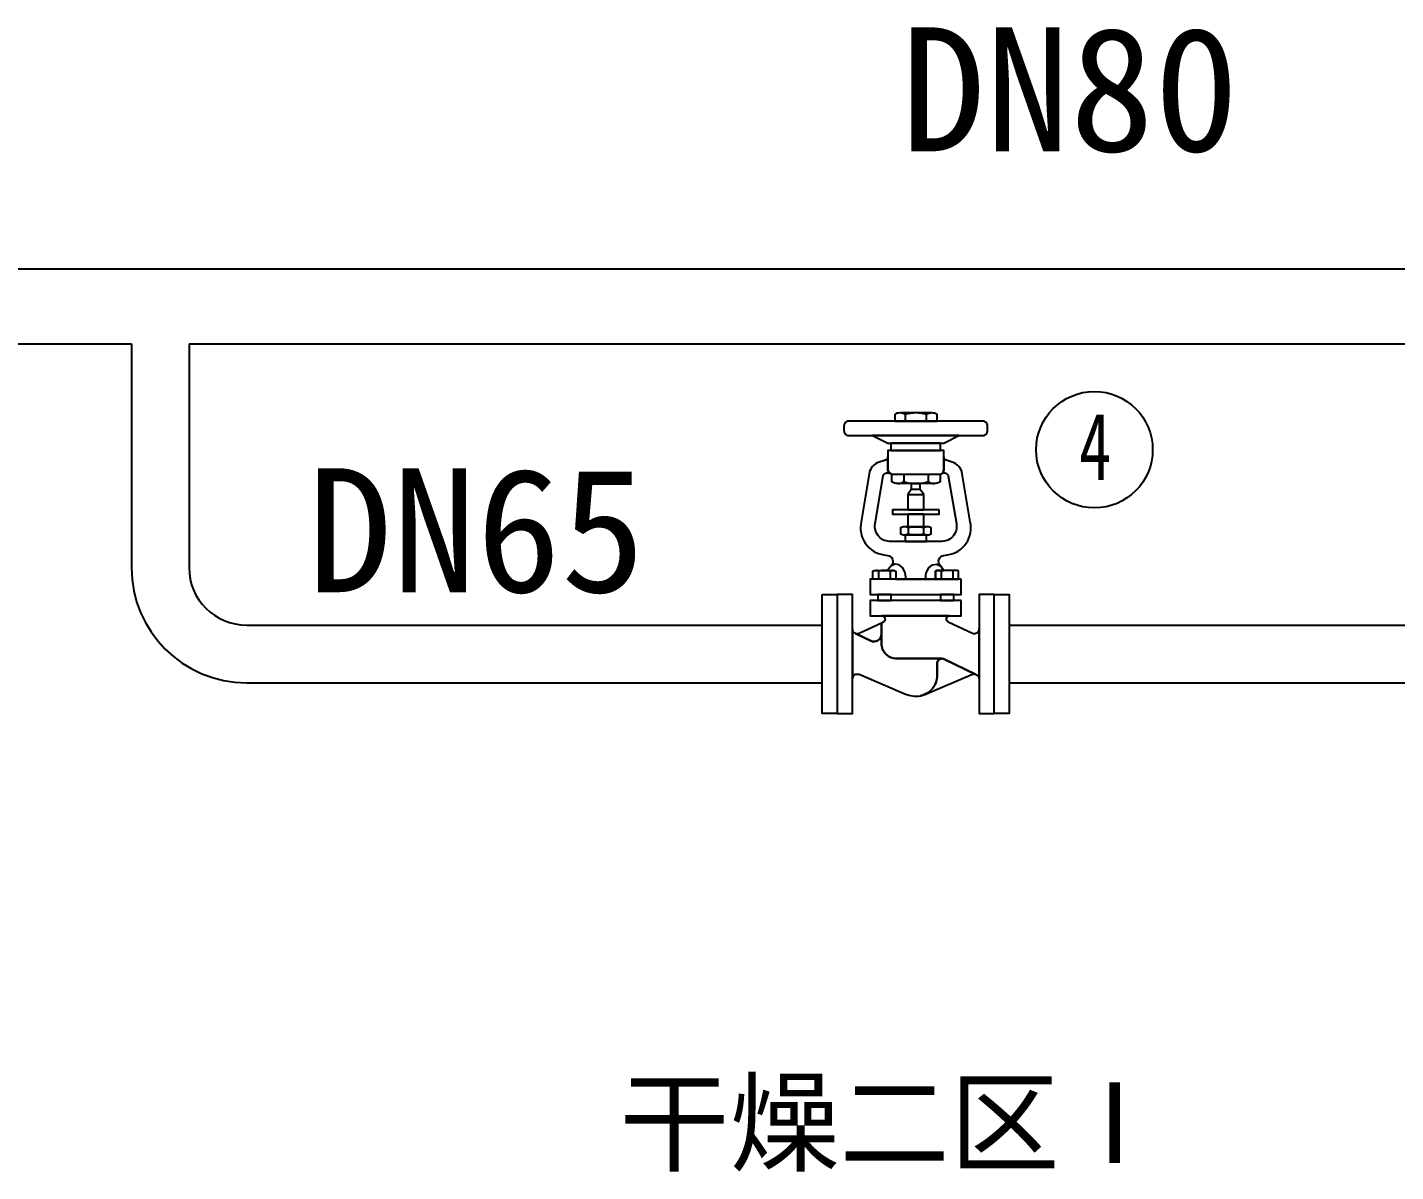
# Model space of a CAD drawing. Extents: x -681219 to -550379, y -242630 to -158199.
# Drawn here: x -598288 to -596139, y -167202 to -165403 of the extents above; entities that cross this region are included whole.
import ezdxf
from ezdxf.enums import TextEntityAlignment as Align

# ---------------------------------------------------------------- set-up
doc = ezdxf.new("R2010")
doc.units = 0
doc.header["$LTSCALE"] = 1000
doc.linetypes.add('K', pattern=[2.5, 1.25, -0.25, 0.25, -0.25, 0.25, -0.25])
doc.layers.get('0').update_dxf_attribs({"linetype": 'CONTINUOUS'})
for name, color, linetype in [('01', 7, 'CONTINUOUS'), ('07', 6, 'K'), ('11', 3, 'CONTINUOUS'), ('15', 7, 'CONTINUOUS')]:
    doc.layers.add(name, color=color, linetype=linetype)

# ---------------------------------------------------------------- blocks, each defined once
blk = doc.blocks.new('BSA1L')
at = {"color": 4}
for p, q in [((54.215379, 185.599538), (54.215358, 190.866514)), ((71.09388, 185.599538), (71.09388, 190.866514)), ((53.026763, 143.408363), (53.02674, 137.399566)), ((72.282498, 143.408363), (72.282498, 137.399566)), ((66.099799, 131.20133), (58.900201, 131.20133)), ((56.074416, 127.074309), (68.925583, 127.074309)), ((56.551251, 100.49373), (56.551234, 95.87403)), ((68.758004, 100.49373), (68.758004, 95.87403)), ((32.92306, 65.872712), (32.92306, 59.762096)), ((42.120523, 65.872712), (42.120536, 59.762096)), ((82.879476, 65.872712), (82.879463, 59.762096)), ((92.07694, 65.872712), (92.07694, 59.762096))]:
    blk.add_line(p, q, dxfattribs=at)
for points in [[(119.73171, 181.785914, 0.414214), (115.933099, 185.584525), (9.066901, 185.584525, 0.414214), (5.26829, 181.785914), (5.26829, 178.042425, 0.414214), (9.066901, 174.243814), (62.5, 174.243814), (115.933099, 174.243814, 0.414214), (119.73171, 178.042425)], [(45.745776, 185.569513), (79.563462, 185.599538), (79.563462, 190.911126, 0.151687), (75.321745, 192.203806), (62.654619, 192.203806), (49.987493, 192.203806, 0.151687), (45.745776, 190.911126)], [(105.928125, 105.421149), (99.542192, 143.747083, 0.310322), (91.567632, 152.873054), (86.654278, 154.431481, -0.252716), (84.795625, 157.06318), (84.795625, 146.732148, -0.236339), (83.463376, 144.071071, -0.476894), (88.41312, 142.018735), (94.885762, 104.042078, -0.48938), (81.964371, 89.685191), (62.5, 89.685191), (43.035628, 89.685191, -0.48938), (30.114237, 104.042078), (36.58688, 142.018735, -0.476894), (41.536623, 144.071071), (42.896316, 143.580445, -0.323196), (40.204374, 147.521136), (40.204374, 157.06318, -0.252716), (38.345721, 154.431481), (33.432367, 152.873054, 0.310322), (25.457808, 143.747083), (19.071875, 105.421149, 0.440151), (37.124647, 79.035245), (39.997969, 78.598758, -0.614929), (42.823737, 70.241395), (42.582242, 70.034806), (40.105041, 66.601431), (44.424393, 66.601431, -0.151687), (46.735798, 65.897021), (46.735798, 59.737786), (62.5, 59.737786), (78.264201, 59.737786), (78.264201, 65.897021, -0.151687), (80.575606, 66.601431), (84.894959, 66.601431), (82.417757, 70.034806), (82.176262, 70.241395, -0.614929), (85.00203, 78.598758), (87.875353, 79.035245, 0.440151)], [(84.795625, 157.06318, -0.059994), (84.795625, 157.873976), (84.795625, 162.289753), (40.204374, 162.289753), (40.204374, 157.873976, -0.059994), (40.204374, 157.06318), (40.204374, 147.521136, 0.368201), (43.528159, 143.408363), (81.471841, 143.408363, 0.414214), (84.795625, 146.732148)], [(43.364269, 143.442617), (81.944969, 143.408363), (81.944969, 137.348671, -0.151687), (77.105831, 135.873925), (62.654619, 135.873925), (48.203407, 135.873925, -0.151687), (43.364269, 137.348671)], [(62.654619, 101.460877), (53.493586, 101.460877, 0.151687), (50.425919, 100.525993), (50.425919, 95.841766, 0.151687), (53.493586, 94.906883), (62.654619, 94.906883), (71.815652, 94.906883, 0.151687), (74.883319, 95.841766), (74.883319, 100.525993, 0.151687), (71.815652, 101.460877)], [(46.735798, 59.737786), (28.307798, 59.737786), (28.307798, 65.897021, -0.151687), (30.619203, 66.601431), (37.521798, 66.601431), (44.424393, 66.601431, -0.151687), (46.735798, 65.897021)], [(78.264201, 59.737786), (96.692201, 59.737786), (96.692201, 65.897021, 0.151687), (94.380796, 66.601431), (87.478201, 66.601431), (80.575606, 66.601431, 0.151687), (78.264201, 65.897021)], [(35.219606, 24.671562), (17.39309, 16.222521, -0.188965), (14.474356, 16.274468), (26.614703, 10.423555, 0.552777), (35.219606, 15.828597)], [(113.000004, 19.972092, -0.522686), (107.606909, 16.222521), (88.390312, 25.330404, -0.756375), (89.461035, 30.377576), (35.538964, 30.377576, -0.756374), (36.60969, 25.330405), (35.219606, 24.671562), (35.219606, 8.304717, 0.414214), (47.219606, -3.695283), (83.507591, -3.695283, -0.114393), (85.267565, -4.103279), (110.50267, -16.265073, -0.305418), (113.000004, -19.972092), (113.000004, 0)], [(79.507591, -7.695283, -0.414214), (83.507591, -3.695283), (47.219606, -3.695283, -0.414214), (35.219606, 8.304717), (35.219606, 15.828597, -0.552777), (26.614703, 10.423555), (14.474356, 16.274468, -0.303723), (11.999995, 19.972092), (11.999995, 0), (11.999995, -19.972092, -0.522686), (17.39309, -16.222521), (53.934214, -31.732036, 0.158217), (66.18024, -33.317683, 0.23204), (77.871512, -24.265637, 0.137413), (79.507591, -15.822343)], [(85.220748, -4.080716, 0.550659), (79.507591, -7.695283), (79.507591, -15.822343, -0.137413), (77.871512, -24.265637, -0.23204), (66.18024, -33.317683, 0.064472), (71.065785, -31.732036), (107.606909, -16.222521, -0.187358), (110.50267, -16.265073)]]:
    blk.add_lwpolyline(points, format="xyb", close=True, dxfattribs=at)
for points in [[(96.912516, 174.243814), (62.5, 174.243814), (28.087483, 174.243814), (40.204374, 168.178291), (84.795625, 168.178291)], [(82.297331, 168.178291), (42.702669, 168.178291), (42.702669, 162.289753), (62.5, 162.289753), (82.297331, 162.289753)], [(68.925583, 127.074309), (66.099799, 131.20133), (66.099799, 135.873925), (58.900201, 135.873925), (58.900201, 131.20133), (56.074416, 127.074309), (56.074416, 114.852858), (62.5, 114.852858), (68.925583, 114.852858)], [(81.056809, 114.852858), (62.5, 114.852858), (56.074416, 114.852858), (43.94319, 114.852858), (43.94319, 111.343443), (62.5, 111.343443), (69.325381, 111.343443), (81.056809, 111.343443)], [(68.925583, 111.343443), (56.074416, 111.343443), (56.074416, 101.460877), (68.925583, 101.460877)], [(71.146781, 94.906883), (54.162457, 94.906883), (54.162457, 89.685191), (62.5, 89.685191), (71.146781, 89.685191)], [(98.734061, 59.737786), (62.5, 59.737786), (26.265939, 59.737786), (26.265939, 47.364933), (98.734061, 47.364933)], [(11.999995, 0), (11.999995, 19.972092), (11.999995, 47.5), (0, 47.5), (0, 0), (0, -47.5), (11.999995, -47.5)], [(42.828178, 47.364933), (32.21537, 47.364933), (32.21537, 42.750429), (42.828178, 42.750429)], [(92.784629, 47.364933), (82.171822, 47.364933), (82.171822, 42.750429), (92.784629, 42.750429)], [(125, 47.5), (113.000004, 47.5), (113.000004, 0), (113.000004, -47.5), (125, -47.5), (125, 0)], [(98.734061, 42.750429), (62.5, 42.750429), (26.265939, 42.750429), (26.265939, 30.377576), (98.734061, 30.377576)]]:
    blk.add_lwpolyline(points, close=True, dxfattribs=at)
at = {"color": 4, "flags": 128}
blk.add_lwpolyline([(54.828787, 59.737786), (54.118687, 64.656958), (52.113078, 68.712348), (49.164135, 71.19185), (45.789677, 71.660075), (42.582242, 70.034806), (40.105041, 66.601431)], dxfattribs=at)
at = {"color": 4, "extrusion": (0, 0, -1), "flags": 128}
blk.add_lwpolyline([(-70.171213, 59.737786), (-70.881312, 64.656958), (-72.886921, 68.712348), (-75.835865, 71.19185), (-79.210322, 71.660075), (-82.417757, 70.034806), (-84.894959, 66.601431)], dxfattribs=at)
at = {"color": 4}
for centre, radius, start, end in [((49.948113, 184.727434), 7.476476, 55.197024, 89.698211), ((62.654619, 164.906291), 27.297515, 90, 108.008529), ((62.654619, 164.906291), 27.297515, 71.991471, 90), ((75.361125, 184.727434), 7.476476, 90.301789, 124.802976), ((48.15848, 144.403298), 8.529491, 270.301789, 304.802976), ((62.654619, 167.016127), 31.142202, 251.991471, 270), ((62.654619, 167.016127), 31.142202, 270, 288.008529), ((77.150758, 144.403298), 8.529491, 235.197024, 269.698211), ((53.465105, 96.053865), 5.407086, 55.197024, 89.698211), ((62.654619, 81.718951), 19.741925, 90, 108.008529), ((62.654619, 81.718951), 19.741925, 71.991471, 90), ((71.844133, 96.053865), 5.407086, 90.301789, 124.802976), ((53.465105, 100.313894), 5.407086, 270.301789, 304.802976), ((62.654619, 114.648808), 19.741925, 251.991471, 270), ((62.654619, 114.648808), 19.741925, 270, 288.008529), ((71.844133, 100.313894), 5.407086, 235.197024, 269.698211), ((30.597744, 62.527392), 4.074096, 55.197024, 89.698211), ((37.521798, 51.726416), 14.875015, 90, 108.008529), ((37.521798, 51.726416), 14.875015, 71.991471, 90), ((44.445852, 62.527392), 4.074096, 90.301789, 124.802976), ((80.554147, 62.527392), 4.074096, 55.197024, 89.698211), ((87.478201, 51.726416), 14.875015, 90, 108.008529), ((94.402255, 62.527392), 4.074096, 90.301789, 124.802976)]:
    blk.add_arc(centre, radius, start, end, dxfattribs=at)

msp = doc.modelspace()

# ---------------------------------------------------------------- linework, layer by layer
at = {"color": 4}
for points in [[(-597039.4495, -166294.5773), (-597015.7927, -166294.5773), (-597015.7927, -166481.8604), (-597039.4495, -166481.8604)], [(-596769.3676, -166294.5773), (-596745.7108, -166294.5773), (-596745.7108, -166481.8604), (-596769.3676, -166481.8604)]]:
    msp.add_lwpolyline(points, close=True, dxfattribs=at)
at = {"layer": '01', "ltscale": 1.25}
for p, q in [((-598983.2685, -165782.8932), (-594978.8964, -165782.8932)), ((-598892.7542, -165900.5315), (-598124.8254, -165900.5315)), ((-598124.8254, -165900.5315), (-598124.8254, -166252.4474)), ((-598034.3111, -165900.5315), (-594978.8964, -165900.5315)), ((-598034.311, -165900.5315), (-598034.3111, -166252.4474)), ((-597943.7968, -166342.9617), (-597039.4495, -166342.9617)), ((-596745.7108, -166342.9617), (-594998.4925, -166342.9617)), ((-597943.7968, -166433.476), (-597039.4495, -166433.476)), ((-596745.7108, -166433.476), (-595197.0184, -166433.476))]:
    msp.add_line(p, q, dxfattribs=at)
for radius in [181.0286, 90.5143]:
    msp.add_arc((-597943.7968, -166252.4474), radius, 180, 270, dxfattribs=at)
at = {"layer": '11', "color": 3, "linetype": 'Continuous', "ltscale": 1.25}
msp.add_circle((-596611.8911, -166067.1245), 91.5267, dxfattribs=at)

# ---------------------------------------------------------------- block references
at = {"color": 4, "xscale": 1.97140114286033, "yscale": 1.97140114286033, "zscale": 1.97140114286033}
msp.add_blockref('BSA1L', (-597015.7927, -166388.2188), dxfattribs=at)

# ---------------------------------------------------------------- texts
at = {"color": 0}
for s, p in [('DN80', (-596915.8048, -165403.1737)), ('DN65', (-597847.9731, -166096.2291))]:
    msp.add_text(s, height=194.93701, dxfattribs=at).set_placement(p, align=Align.TOP_LEFT)
at = {"layer": '07', "color": 6, "linetype": 'K', "ltscale": 1.25, "insert": (-597357.9735, -167061.5241), "char_height": 126.72, "width": 863.818689, "attachment_point": 1}
msp.add_mtext('{\\fSimHei|b0|i0|c134|p2;\\C256;干燥二区Ⅰ}', dxfattribs=at)
at = {"layer": '15', "color": 3, "ltscale": 1.25, "width": 0.707}
msp.add_text('4', height=105.5759, dxfattribs=at).set_placement((-596636.1686, -166114.8624))

doc.saveas('drawing.dxf')
